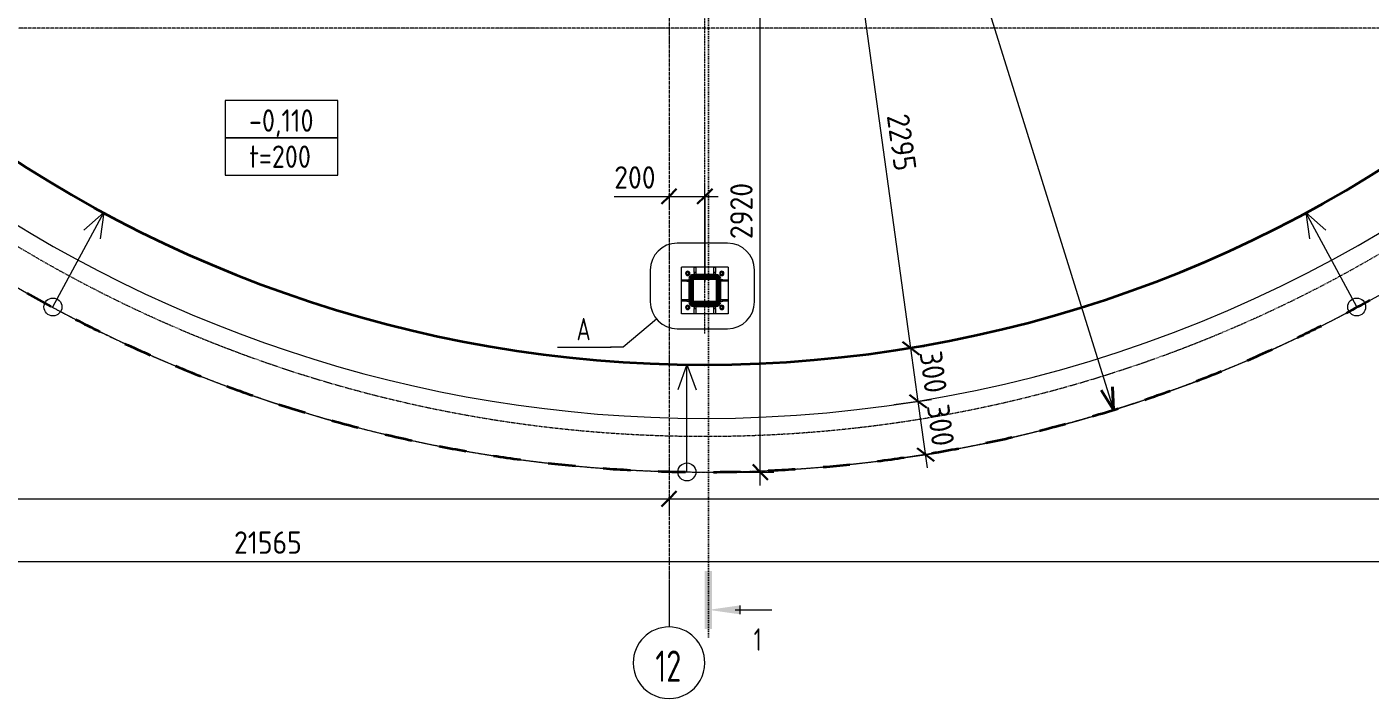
# Model space of a CAD drawing. Header units: millimetres. Extents: x 25237 to 117542, y -2270 to 13021.
# Drawn here: x 36989 to 44491, y 2497 to 6258 of the extents above; entities that cross this region are included whole.
import ezdxf

# ---------------------------------------------------------------- set-up
doc = ezdxf.new("R2010")
doc.units = ezdxf.units.MM
for name, pattern in [('01 Штриховая _2 мм_', [3, 2, -1]), ('01 Штриховая _4 мм_', [6, 3.5, -2.5]), ('02 Штрихпунктирная _10 мм_', [14, 10, -2, 0, -2]), ('02 Штрихпунктирная _20 мм_', [25, 20, -2.5, 0, -2.5]), ('04 Пунктир 10мм', [10, 0, -10])]:
    doc.linetypes.add(name, pattern=pattern)
for name, color, linetype, lineweight in [('AA_Dim', 7, 'Continuous', 9), ('AA_Dim-50', 7, 'Continuous', 9), ('AA_Linii', 7, 'Continuous', 9), ('AA_Oformlenie', 7, 'Continuous', 9), ('AA_Razrez', 7, 'Continuous', 9), ('AA_Vinoska', 7, 'Continuous', 9), ('AF_Balki', 7, 'Continuous', 20), ('AF_Lestnica', 7, '01 Штриховая _2 мм_', 9), ('AF_Perekritie', 7, 'Continuous', 20), ('AF_Perekritie_Опалубка', 253, 'Continuous', 20), ('Gen_Fragment', 7, 'Continuous', 9), ('KR_Colonna_KG', 7, 'Continuous', 20), ('KR_Detal', 7, 'Continuous', 20), ('Оси', 7, 'Continuous', 9)]:
    doc.layers.add(name, color=color, linetype=linetype, lineweight=lineweight)
doc.styles.add('ISOCPEUR', font='isocpeur.ttf', dxfattribs={"width": 0.7, "height": 175})
doc.styles.add('ISOCPEUR_1', font='isocpeur.ttf', dxfattribs={"width": 0.85, "height": 125})
doc.styles.add('ISOCPEUR_2', font='isocpeur.ttf', dxfattribs={"width": 0.9, "height": 125})
doc.styles.add('ISOCPEUR_3', font='isocpeur.ttf', dxfattribs={"width": 0.7, "height": 125})
doc.dimstyles.new('05_Округл_5мм__прозр_', dxfattribs={"dimscale": 304.8, "dimtxt": 124.497647, "dimasz": 0.278871, "dimexe": 0.246063, "dimexo": 0.164042, "dimgap": 0.016404, "dimtad": 1, "dimdec": 0, "dimrnd": 5, "dimdsep": 46, "dimtxsty": 'ISOCPEUR_2', "dimblk1": 'OBLIQUE', "dimblk2": 'OBLIQUE', "dimsah": 1, "dimcen": 0.09, "dimdle": 0.246063, "dimazin": 0, "dimtfac": 1, "dimtdec": 4, "dimtix": 1, "dimtmove": 0, "dimatfit": 3, "dimfxl": 1, "dimtvp": 1, "dimtolj": 1, "dimtzin": 0, "dimlwd": 18, "dimlwe": 18, "dimarcsym": 2})
doc.dimstyles.new('05_Округл_5мм__прозр__1', dxfattribs={"dimscale": 304.8, "dimtxt": 124.497647, "dimasz": 0.278871, "dimexe": 0.246063, "dimexo": 0.164042, "dimgap": 0.016404, "dimtad": 1, "dimdec": 0, "dimrnd": 5, "dimdsep": 46, "dimtxsty": 'ISOCPEUR_2', "dimblk1": 'OBLIQUE', "dimblk2": 'OBLIQUE', "dimsah": 1, "dimcen": 0.09, "dimdle": 0.246063, "dimazin": 0, "dimtfac": 1, "dimtdec": 4, "dimtix": 1, "dimtmove": 1, "dimatfit": 3, "dimfxl": 1, "dimtvp": 1, "dimtolj": 1, "dimtzin": 0, "dimlwd": 18, "dimlwe": 18, "dimarcsym": 2})
doc.dimstyles.new('Стрелка__округл_5_мм__1', dxfattribs={"dimscale": 304.8, "dimtxt": 124.497647, "dimasz": 0.410105, "dimexe": 0.393701, "dimexo": 0, "dimgap": 0.065617, "dimtad": 1, "dimjust": 3, "dimdec": 0, "dimrnd": 5, "dimdsep": 46, "dimtxsty": 'ISOCPEUR_1', "dimblk1": 'OPEN30', "dimblk2": 'OPEN30', "dimsah": 1, "dimcen": 0.09, "dimazin": 0, "dimtfac": 1, "dimtdec": 4, "dimtix": 1, "dimtmove": 0, "dimatfit": 2, "dimfxl": 1, "dimtvp": 1, "dimtolj": 1, "dimtzin": 0, "dimarcsym": 2})

# ---------------------------------------------------------------- blocks, each defined once
blk = doc.blocks.new('Лестницы 1 - Лестницы 1-3688333-Схема расположения входа на отм_ -0_110 в_о 7-14_А-В')
at = {"layer": 'AF_Lestnica', "color": 250, "linetype": 'Continuous', "lineweight": 20}
blk.add_line((40783.5, 4370.8), (40775.1, 4370.8), dxfattribs=at)
for radius, start, end in [(7369.2, 270, 352), (7669.2, 270, 352), (7369.2, 197.41467, 270), (7669.2, 197.65643, 270), (7069.2, 237.56574, 238.77413), (7069.2, 300.21833, 301.39516), (7069.2, 239.97303, 241.18139), (7069.2, 297.80733, 298.98541), (7069.2, 242.38032, 243.58864), (7069.2, 295.39644, 296.57565), (7069.2, 244.79274, 245.9959), (7069.2, 292.98564, 294.1659), (7069.2, 247.1949, 248.40315), (7069.2, 249.60219, 250.81041), (7069.2, 290.57492, 291.75614), (7069.2, 288.16428, 289.34639), (7069.2, 252.00948, 253.21766), (7069.2, 285.7537, 286.93664), (7069.2, 254.41677, 255.62491), (7069.2, 283.34318, 284.52688), (7069.2, 256.82406, 258.03217), (7069.2, 280.93271, 282.11713), (7069.2, 259.23134, 260.43942), (7069.2, 261.63863, 262.84668), (7069.2, 276.11191, 277.29762), (7069.2, 278.52229, 279.70738), (7069.2, 264.04592, 265.25393), (7069.2, 266.4532, 267.66118), (7069.2, 268.86049, 270), (7069.2, 271.29126, 272.47812), (7069.2, 273.70157, 274.88787)]:
    blk.add_arc((40775.1, 11440), radius, start, end, dxfattribs=at)
blk = doc.blocks.new('243_Профиль гнутый сварной квадратный _НесКол_2ур_ - 160х8-4060138-Схема расположения входа на отм_ -0_110 в_о 7-14_А-В')
at = {"layer": 'KR_Colonna_KG', "linetype": '01 Штриховая _4 мм_', "lineweight": 9}
h = blk.add_hatch(color=256, dxfattribs=at)
h.paths.add_polyline_path([(63.3, -80), (64, -80), (75.3, -75.3), (80, -64), (80, 64), (75.3, 75.3), (63.3, 80), (-65.4, 79.4), (-75.3, 75.3), (-80, 64), (-80, -64), (-75.3, -75.3), (-64, -80), (-29.8, -80)])
h.paths.add_polyline_path([(-64, -72), (-69.7, -69.7), (-72, -64), (-72, 64), (-69.7, 69.7), (-64, 72), (64, 72), (69.7, 69.7), (72, 64), (72, -64), (69.7, -69.7), (63.3, -72), (-29.8, -72)])
at = {"layer": 'KR_Colonna_KG', "lineweight": 60}
for p, q in [((64, 80), (-64, 80)), ((-80, 64), (-80, -64)), ((-72, -64), (-72, 64)), ((-64, 72), (64, 72)), ((72, 64), (72, -64)), ((80, -64), (80, 64)), ((64, -72), (-64, -72)), ((-64, -80), (64, -80))]:
    blk.add_line(p, q, dxfattribs=at)
for centre, radius, start, end in [((-64, 64), 16, 90, 180), ((64, 64), 16, 360, 90), ((-64, 64), 8, 90, 180), ((64, 64), 8, 0, 90), ((-64, -64), 16, 180, 270), ((-64, -64), 8, 180, 270), ((64, -64), 8, 270, 0), ((64, -64), 16, 270, 360)]:
    blk.add_arc(centre, radius, start, end, dxfattribs=at)
blk = doc.blocks.new('354_Прокат Лист _НесКаркас_РабПлоск_ - 354_Прокат Лист _НесКаркас_РабПлоск_-3861794-Схема расположения входа на отм_ -0_110 в_о 7-14_А-В')
at = {"layer": 'AF_Balki'}
for p, q in [((-80, 130), (-80, -130)), ((-80, 130), (180, 130)), ((180, -130), (180, 130)), ((-80, -130), (180, -130))]:
    blk.add_line(p, q, dxfattribs=at)
blk = doc.blocks.new('354_Прокат Лист _НесКаркас_РабПлоск_ - 354_Прокат Лист _НесКаркас_РабПлоск_-4136591-Схема расположения входа на отм_ -0_110 в_о 7-14_А-В')
at = {"layer": 'AF_Balki'}
for p, q in [((40645.1, 6526.8), (40645.1, 6534.8)), ((40645.1, 6534.8), (40675.1, 6534.8)), ((40675.1, 6526.8), (40645.1, 6526.8)), ((40675.1, 6534.8), (40695.1, 6534.8)), ((40675.1, 6534.8), (40675.1, 6526.8)), ((40675.1, 6526.8), (40695.1, 6526.8)), ((40695.1, 6534.8), (40695.1, 6526.8))]:
    blk.add_line(p, q, dxfattribs=at)
blk = doc.blocks.new('354_Прокат Лист _НесКаркас_РабПлоск_ - 354_Прокат Лист _НесКаркас_РабПлоск_-4136589-Схема расположения входа на отм_ -0_110 в_о 7-14_А-В')
at = {"layer": 'AF_Balki'}
for p, q in [((40855.1, 6526.8), (40855.1, 6534.8)), ((40855.1, 6534.8), (40875.1, 6534.8)), ((40855.1, 6526.8), (40875.1, 6526.8)), ((40875.1, 6534.8), (40905.1, 6534.8)), ((40875.1, 6526.8), (40875.1, 6534.8)), ((40905.1, 6526.8), (40875.1, 6526.8)), ((40905.1, 6534.8), (40905.1, 6526.8))]:
    blk.add_line(p, q, dxfattribs=at)
blk = doc.blocks.new('354_Анкер клиновой _СоедНесК_РабПлоск_ - M12x120_20-4043259-Схема расположения входа на отм_ -0_110 в_о 7-14_А-В')
at = {"layer": 'KR_Detal'}
for start, end in [(120, 180), (90, 120), (60, 90), (360, 60), (180, 240), (240, 270), (270, 300), (300, 360)]:
    blk.add_arc((0, 0), 9, start, end, dxfattribs=at)
for points in [[(-9, 5.2), (-8.3, 5.6), (-6.8, 6.5), (-5.3, 7.3), (-4.5, 7.8)], [(-9, 0), (-9, 0.9), (-9, 2.7), (-9, 4.4), (-9, 5.2)], [(-4.5, 7.8), (-3.7, 8.2), (-2.2, 9.1), (-0.7, 10), (0, 10.4)], [(0, 10.4), (0.7, 10), (2.2, 9.1), (3.7, 8.2), (4.5, 7.8)], [(4.5, 7.8), (5.3, 7.3), (6.8, 6.5), (8.3, 5.6), (9, 5.2)], [(9, 5.2), (9, 4.4), (9, 2.7), (9, 0.9), (9, 0)], [(-9, -5.2), (-9, -4.4), (-9, -2.7), (-9, -0.9), (-9, 0)], [(-4.5, -7.8), (-5.3, -7.3), (-6.8, -6.5), (-8.3, -5.6), (-9, -5.2)], [(0, -10.4), (-0.7, -10), (-2.2, -9.1), (-3.7, -8.2), (-4.5, -7.8)], [(4.5, -7.8), (3.7, -8.2), (2.2, -9.1), (0.7, -10), (0, -10.4)], [(9, -5.2), (8.3, -5.6), (6.8, -6.5), (5.3, -7.3), (4.5, -7.8)], [(9, 0), (9, -0.9), (9, -2.7), (9, -4.4), (9, -5.2)]]:
    blk.add_open_spline(points, degree=3, dxfattribs=at)
blk = doc.blocks.new('354_Шайба_ГОСТ 11371-78_СоедНесК_РабПлоск_ - Шайба_ГОСТ 11371-78-V5-Схема расположения входа на отм_ -0_110 в_о 7-14_А-В')
at = {"layer": 'KR_Detal'}
for start, end in [(0, 180), (180, 0)]:
    blk.add_arc((0, 0), 12, start, end, dxfattribs=at)
at = {"layer": 'KR_Detal', "linetype": '01 Штриховая _4 мм_', "lineweight": 9}
for start, end in [(0, 180), (180, 360)]:
    blk.add_arc((0, 0), 6.5, start, end, dxfattribs=at)
blk = doc.blocks.new('Лестницы 2 - Лестницы 1-3699303-Схема расположения входа на отм_ -0_110 в_о 7-14_А-В')
at = {"layer": 'AA_Linii', "linetype": '01 Штриховая _4 мм_', "lineweight": 20}
for start, end in [(182.9162121646, 270), (270, 357.0837878354)]:
    blk.add_arc((40775.061608, 11440), 7469.209461, start, end, dxfattribs=at)
blk = doc.blocks.new('012_Стрелка _ЭлУзла_Линия_ - 012_Стрелка _ЭлУзла_Линия_-3710807-Схема расположения входа на отм_ -0_110 в_о 7-14_А-В')
at = {"layer": 'AA_Oformlenie'}
blk.add_line((0, 0), (600.2, 0), dxfattribs=at)
blk = doc.blocks.new('012_Стрелка _ЭлУзла_Линия_ - 012_Стрелка _ЭлУзла_Линия_-3710905-Схема расположения входа на отм_ -0_110 в_о 7-14_А-В')
at = {"layer": 'AA_Oformlenie'}
blk.add_line((0, 0), (600, 0), dxfattribs=at)
blk = doc.blocks.new('012_Стрелка _ЭлУзла_Линия_ - 012_Стрелка _ЭлУзла_Линия_-3711042-Схема расположения входа на отм_ -0_110 в_о 7-14_А-В')
at = {"layer": 'AA_Oformlenie'}
blk.add_line((0, 0), (600, 0), dxfattribs=at)
blk = doc.blocks.new('Ось сетки - d_4мм-2765513-Схема расположения входа на отм_ -0_110 в_о 7-14_А-В')
at = {"layer": 'Оси'}
for start, end in [(360, 180), (360, 180), (180, 360), (180, 360)]:
    blk.add_arc((0, 0), 4, start, end, dxfattribs=at)
blk = doc.blocks.new('042_М_Плиты толщина и отметка - Толщина и отметка-1913325-Схема расположения входа на отм_ -0_110 в_о 7-14_А-В')
at = {"layer": 'AA_Vinoska'}
for p, q in [((6.28, 4.17), (-6.28, 4.17)), ((-6.28, 4.17), (-6.28, 0)), ((6.28, 0), (6.28, 4.17)), ((6.28, 0), (-6.28, 0)), ((-6.28, 0), (-6.28, -4.17)), ((-6.28, 0), (6.28, 0)), ((6.28, -4.17), (6.28, 0)), ((-6.28, -4.17), (6.28, -4.17))]:
    blk.add_line(p, q, dxfattribs=at)
blk = doc.blocks.new('DIMBLOCK1-Схема расположения входа на отм_ -0_110 в_о 7-14_А-В')
at = {"layer": 'AA_Dim-50', "lineweight": 30}
for p, q in [((41967, 4165.4), (41919.1, 4201.7)), ((41967, 4165.4), (42014.9, 4129.1)), ((42008, 3868.2), (41960.1, 3904.5)), ((42008, 3868.2), (42055.9, 3831.9))]:
    blk.add_line(p, q, dxfattribs=at)
at = {"layer": 'AA_Dim-50', "lineweight": 18}
for p, q in [((41830, 4146.5), (42041.3, 4175.6)), ((41967, 4165.4), (41830, 4146.5)), ((42018.2, 3793.9), (41967, 4165.4)), ((41870.9, 3849.3), (42082.3, 3878.4)), ((42008, 3868.2), (41870.9, 3849.3))]:
    blk.add_line(p, q, dxfattribs=at)
at = {"layer": 'AA_Dim-50', "color": 0, "lineweight": 18, "insert": (42138.1, 4157.2), "char_height": 125, "width": 284.429, "attachment_point": 1, "rotation": 277.84154, "line_spacing_factor": 1.149209, "style": 'ISOCPEUR_2'}
blk.add_mtext('300', dxfattribs=at)
blk = doc.blocks.new('_Oblique')
at = {"color": 0, "linetype": 'ByBlock', "lineweight": -2}
blk.add_line((-0.5, -0.5), (0.5, 0.5), dxfattribs=at)
blk = doc.blocks.new('DIMBLOCK2-Схема расположения входа на отм_ -0_110 в_о 7-14_А-В')
at = {"layer": 'AA_Dim-50', "lineweight": 18}
for p, q in [((41789.1, 4443.7), (42000.4, 4472.8)), ((41926.1, 4462.6), (41789.1, 4443.7)), ((41967, 4165.4), (41926.1, 4462.6)), ((41830, 4146.5), (42041.3, 4175.6)), ((41967, 4165.4), (41830, 4146.5))]:
    blk.add_line(p, q, dxfattribs=at)
at = {"layer": 'AA_Dim-50', "lineweight": 30}
for p, q in [((41926.1, 4462.6), (41878.2, 4498.9)), ((41926.1, 4462.6), (41974, 4426.3)), ((41967, 4165.4), (41919.1, 4201.7)), ((41967, 4165.4), (42014.9, 4129.1))]:
    blk.add_line(p, q, dxfattribs=at)
at = {"layer": 'AA_Dim-50', "color": 0, "lineweight": 18, "insert": (42097.1, 4454.4), "char_height": 125, "width": 284.429, "attachment_point": 1, "rotation": 277.84154, "line_spacing_factor": 1.149209, "style": 'ISOCPEUR_2'}
blk.add_mtext('300', dxfattribs=at)
blk = doc.blocks.new('DIMBLOCK3-Схема расположения входа на отм_ -0_110 в_о 7-14_А-В')
at = {"layer": 'AA_Dim-50', "lineweight": 30}
for p, q in [((41613, 6736.1), (41565.1, 6772.4)), ((41613, 6736.1), (41660.9, 6699.8)), ((41926.1, 4462.6), (41878.2, 4498.9)), ((41926.1, 4462.6), (41974, 4426.3))]:
    blk.add_line(p, q, dxfattribs=at)
at = {"layer": 'AA_Dim-50', "lineweight": 18}
for p, q in [((41926.1, 4462.6), (41602.7, 6810.4)), ((41476, 6717.3), (41687.3, 6746.4)), ((41613, 6736.1), (41476, 6717.3)), ((41789.1, 4443.7), (42000.4, 4472.8)), ((41926.1, 4462.6), (41789.1, 4443.7))]:
    blk.add_line(p, q, dxfattribs=at)
at = {"layer": 'AA_Dim-50', "color": 0, "lineweight": 18, "insert": (41914.7, 5778.9), "char_height": 125, "width": 379.239, "attachment_point": 1, "rotation": 277.84154, "line_spacing_factor": 1.149209, "style": 'ISOCPEUR_2'}
blk.add_mtext('2295', dxfattribs=at)
blk = doc.blocks.new('DIMBLOCK16-Схема расположения входа на отм_ -0_110 в_о 7-14_А-В')
at = {"layer": 'AA_Dim-50', "lineweight": 30}
for p, q in [((32005.1, 3621.1), (31962.6, 3578.6)), ((32005.1, 3621.1), (32047.6, 3663.6)), ((40575.1, 3621.1), (40532.6, 3578.6)), ((40575.1, 3621.1), (40617.6, 3663.6))]:
    blk.add_line(p, q, dxfattribs=at)
at = {"layer": 'AA_Dim-50', "lineweight": 18}
for p, q in [((32005.1, 3631.3), (32005.1, 3546.1)), ((32005.1, 3621.1), (32005.1, 3631.3)), ((32005.1, 3621.1), (40575.1, 3621.1)), ((40575.1, 3631.3), (40575.1, 3546.1)), ((40575.1, 3621.1), (40575.1, 3631.3))]:
    blk.add_line(p, q, dxfattribs=at)
at = {"layer": 'AA_Dim-50', "color": 0, "lineweight": 18, "insert": (36132, 3789.5), "char_height": 125, "width": 379.239, "attachment_point": 1, "line_spacing_factor": 1.149209, "style": 'ISOCPEUR_2'}
blk.add_mtext('8570', dxfattribs=at)
blk = doc.blocks.new('DIMBLOCK17-Схема расположения входа на отм_ -0_110 в_о 7-14_А-В')
at = {"layer": 'AA_Dim-50', "lineweight": 30}
for p, q in [((40575.1, 3621.1), (40532.6, 3578.6)), ((40575.1, 3621.1), (40617.6, 3663.6)), ((49115.1, 3621.1), (49072.6, 3578.6)), ((49115.1, 3621.1), (49157.6, 3663.6))]:
    blk.add_line(p, q, dxfattribs=at)
at = {"layer": 'AA_Dim-50', "lineweight": 18}
for p, q in [((40575.1, 3631.3), (40575.1, 3546.1)), ((40575.1, 3621.1), (40575.1, 3631.3)), ((40575.1, 3621.1), (49190.1, 3621.1)), ((49115.1, 3631.3), (49115.1, 3546.1)), ((49115.1, 3621.1), (49115.1, 3631.3))]:
    blk.add_line(p, q, dxfattribs=at)
at = {"layer": 'AA_Dim-50', "color": 0, "lineweight": 18, "insert": (44681.1, 3789.5), "char_height": 125, "width": 393.604, "attachment_point": 1, "line_spacing_factor": 1.149209, "style": 'ISOCPEUR_2'}
blk.add_mtext('8540', dxfattribs=at)
blk = doc.blocks.new('DIMBLOCK18-Схема расположения входа на отм_ -0_110 в_о 7-14_А-В')
at = {"layer": 'AA_Dim-50', "lineweight": 30}
for p, q in [((27550.1, 3271.1), (27592.6, 3313.6)), ((49115.1, 3271.1), (49157.6, 3313.6)), ((27550.1, 3271.1), (27507.6, 3228.6)), ((49115.1, 3271.1), (49072.6, 3228.6))]:
    blk.add_line(p, q, dxfattribs=at)
at = {"layer": 'AA_Dim-50', "lineweight": 18}
for p, q in [((27475.1, 3271.1), (49190.1, 3271.1)), ((27550.1, 3281.3), (27550.1, 3196.1)), ((27550.1, 3271.1), (27550.1, 3281.3)), ((49115.1, 3281.3), (49115.1, 3196.1)), ((49115.1, 3271.1), (49115.1, 3281.3))]:
    blk.add_line(p, q, dxfattribs=at)
at = {"layer": 'AA_Dim-50', "color": 0, "lineweight": 18, "insert": (38145.8, 3439.5), "char_height": 125, "width": 448.192, "attachment_point": 1, "line_spacing_factor": 1.149209, "style": 'ISOCPEUR_2'}
blk.add_mtext('21565', dxfattribs=at)
blk = doc.blocks.new('Разрез - Номер узла_ спереди-394134-Схема расположения входа на отм_ -0_110 в_о 7-14_А-В')
at = {"layer": 'AA_Razrez'}
for points in [[(7.33, 0.4), (7.33, -0.39), (0.87, -0.39), (0.87, 0.4)], [(3.5, -3.53), (2.5, -3.53), (3, 0)]]:
    blk.add_hatch(color=256, dxfattribs=at).paths.add_polyline_path(points)
for p, q in [((3, -3), (3, -7.1)), ((2.5, -3.53), (3.5, -3.53))]:
    blk.add_line(p, q, dxfattribs=at)
blk = doc.blocks.new('DIMBLOCK23-Схема расположения входа на отм_ -0_110 в_о 7-14_А-В')
at = {"layer": 'AA_Dim-50', "lineweight": 18}
for p, q in [((41085.1, 3695.8), (41085.1, 6765)), ((41025.1, 6690), (41160.1, 6690)), ((41085.1, 6690), (41025.1, 6690)), ((40825.1, 3770.8), (41160.1, 3770.8)), ((41085.1, 3770.8), (40825.1, 3770.8))]:
    blk.add_line(p, q, dxfattribs=at)
at = {"layer": 'AA_Dim-50', "lineweight": 30}
for p, q in [((41085.1, 6690), (41042.6, 6732.5)), ((41085.1, 6690), (41127.6, 6647.5)), ((41085.1, 3770.8), (41042.6, 3813.3)), ((41085.1, 3770.8), (41127.6, 3728.3))]:
    blk.add_line(p, q, dxfattribs=at)
at = {"layer": 'AA_Dim-50', "color": 0, "lineweight": 18, "insert": (40916.8, 5072.4), "char_height": 125, "width": 379.239, "attachment_point": 1, "rotation": 90, "line_spacing_factor": 1.149209, "style": 'ISOCPEUR_2'}
blk.add_mtext('2920', dxfattribs=at)
blk = doc.blocks.new('DIMBLOCK24-Схема расположения входа на отм_ -0_110 в_о 7-14_А-В')
at = {"layer": 'AA_Dim-50'}
for p, q in [((40806.4, 11423.6), (40743.8, 11456.4)), ((40758.6, 11408.7), (40791.5, 11471.3)), ((40775.1, 11440), (43057.6, 4118.3))]:
    blk.add_line(p, q, dxfattribs=at)
at = {"layer": 'AA_Dim-50', "lineweight": 40}
for q in [(42988.4, 4227.7), (43052.3, 4247.6)]:
    blk.add_line((43057.6, 4118.3), q, dxfattribs=at)
at = {"layer": 'AA_Dim-50'}
blk.add_arc((40775.1, 11440), 7669.2, 286.41806, 288.21107, dxfattribs=at)
at = {"layer": 'AA_Dim-50', "color": 0, "insert": (42034.3, 8016.6), "char_height": 125, "width": 459.684, "attachment_point": 1, "rotation": 287.31457, "line_spacing_factor": 1.149209, "style": 'ISOCPEUR_1'}
blk.add_mtext('R7670', dxfattribs=at)
blk = doc.blocks.new('_Open30')
at = {"color": 0, "linetype": 'ByBlock', "lineweight": -2}
for p, q in [((-1, 0.268), (0, 0)), ((0, 0), (-1, -0.268)), ((0, 0), (-1, 0))]:
    blk.add_line(p, q, dxfattribs=at)
blk = doc.blocks.new('DIMBLOCK32-Схема расположения входа на отм_ -0_110 в_о 7-14_А-В')
at = {"layer": 'AA_Dim-50', "lineweight": 30}
for p, q in [((40575.1, 5310.9), (40617.6, 5353.4)), ((40775.1, 5310.9), (40817.6, 5353.4)), ((40575.1, 5310.9), (40532.6, 5268.4)), ((40775.1, 5310.9), (40732.6, 5268.4))]:
    blk.add_line(p, q, dxfattribs=at)
at = {"layer": 'AA_Dim-50', "lineweight": 18}
for p, q in [((40775.1, 4835.4), (40775.1, 5385.9)), ((40269.1, 5310.9), (40556.1, 5310.9)), ((40500.1, 5310.9), (40850.1, 5310.9)), ((40556.1, 5310.9), (40675.1, 5310.9)), ((40575.1, 5321), (40575.1, 5235.9)), ((40575.1, 5310.9), (40575.1, 5321)), ((40775.1, 5310.9), (40775.1, 4835.4))]:
    blk.add_line(p, q, dxfattribs=at)
at = {"layer": 'AA_Dim-50', "color": 0, "lineweight": 18, "insert": (40269.1, 5479.2), "char_height": 125, "width": 284.429, "attachment_point": 1, "line_spacing_factor": 1.149209, "style": 'ISOCPEUR_2'}
blk.add_mtext('200', dxfattribs=at)
blk = doc.blocks.new('План несущих конструкций - Номер узла 6мм-393529-Схема расположения входа на отм_ -0_110 в_о 7-14_А-В')
at = {"layer": 'Gen_Fragment'}
blk.add_line((-2.95, 0), (3.05, 0), dxfattribs=at)

msp = doc.modelspace()

# ---------------------------------------------------------------- linework, layer by layer
at = {"layer": 'AA_Linii', "linetype": '02 Штрихпунктирная _10 мм_', "lineweight": 20}
msp.add_line((40775.0637, 4545.7938), (40775.0637, 11145.7938), dxfattribs=at)
at = {"layer": 'AA_Razrez', "linetype": '04 Пунктир 10мм'}
msp.add_line((40795.0616, 2851.0536), (40795.0616, 7665.8816), dxfattribs=at)
at = {"layer": 'AA_Vinoska'}
for p, q in [((37419.3776, 5221.2173), (37307.2922, 5121.5335)), ((37419.3776, 5221.2173), (37397.5908, 5072.808)), ((44130.7456, 5221.2173), (44242.831, 5121.5335)), ((44130.7456, 5221.2173), (44152.5324, 5072.808)), ((40675.0616, 4371.6843), (40623.7586, 4230.7304)), ((40675.0616, 4371.6843), (40726.3646, 4230.7304))]:
    msp.add_line(p, q, dxfattribs=at)
for centre in [(37134.4499, 4693.1868), (44415.6733, 4693.1868), (40675.0616, 3771.4425)]:
    msp.add_circle(centre, 50, dxfattribs=at)
at = {"layer": 'AF_Perekritie', "linetype": '01 Штриховая _4 мм_'}
for start, end in [(241.56554267, 242.71946144), (296.68765747, 297.8529649), (243.86841376, 245.02231945), (294.39607078, 295.5615353), (246.1712847, 247.32517748), (292.10446114, 293.27011597), (248.47415549, 249.62803553), (289.81282658, 290.97870628), (250.77702614, 251.9308936), (287.52116491, 288.68730567), (253.07989664, 254.23375169), (285.22947368, 286.39591359), (255.382767, 256.53660979), (282.93775011, 284.10452957), (257.68563722, 258.83946792), (280.64599108, 281.81315316), (259.9885073, 261.14232607), (262.29137725, 263.44518423), (276.06235202, 277.2304215), (278.35419306, 279.52178393), (264.59424707, 265.74804242), (266.89711675, 268.05090062), (269.19998633, 270.35637143), (271.47852191, 272.64771568), (273.77046326, 274.93906549)]:
    msp.add_arc((40775.0616, 11440), 7669.2095, start, end, dxfattribs=at)
at = {"layer": 'AF_Perekritie_Опалубка', "lineweight": 35}
for radius, start, end in [(7069.2095, 197.90462532, 352.00000216), (7669.2095, 240.4169741, 241.56517202), (7669.2095, 297.85333555, 298.9788523), (7669.2095, 242.71983209, 243.86804311), (7669.2095, 295.56190595, 296.68728682), (7669.2095, 245.0226901, 246.17091405), (7669.2095, 293.27048662, 294.39570013), (7669.2095, 247.32554813, 248.47378484), (7669.2095, 290.97907693, 292.10409049), (7669.2095, 249.62840618, 250.77665549), (7669.2095, 288.68767632, 289.81245593), (7669.2095, 251.93126425, 253.07952599), (7669.2095, 286.39628424, 287.52079426), (7669.2095, 254.23412234, 255.38239635), (7669.2095, 256.53698044, 257.68526657), (7669.2095, 284.10490023, 285.22910303), (7669.2095, 258.83983857, 259.98813665), (7669.2095, 279.52215458, 280.64562043), (7669.2095, 281.81352381, 282.93737946), (7669.2095, 261.14269672, 262.2910066), (7669.2095, 277.23079215, 278.35382241), (7669.2095, 263.44555488, 264.59387642), (7669.2095, 265.74841307, 266.8967461), (7669.2095, 268.05127127, 269.19961567), (7669.2095, 270.35674208, 271.47815125), (7669.2095, 272.64808633, 273.77009261), (7669.2095, 274.93943614, 276.06198137)]:
    msp.add_arc((40775.0616, 11440), radius, start, end, dxfattribs=at)
at = {"layer": 'Gen_Fragment'}
for p, q in [((40902.5939, 5049.5777), (40620.3749, 5049.5777)), ((40470.3749, 4899.5777), (40470.3749, 4721.7924)), ((41052.5939, 4721.7924), (41052.5939, 4899.5777)), ((40505.4999, 4625.3365), (40319.6322, 4469.2707)), ((40620.3749, 4571.7924), (40902.5939, 4571.7924)), ((40319.6322, 4469.2707), (40249.0079, 4469.2707))]:
    msp.add_line(p, q, dxfattribs=at)
for centre, start, end in [((40620.3749, 4899.5777), 90, 180), ((40902.5939, 4899.5777), 0, 90), ((40620.3749, 4721.7924), 180, 270), ((40902.5939, 4721.7924), 270, 0)]:
    msp.add_arc(centre, 150, start, end, dxfattribs=at)
at = {"layer": 'Оси', "linetype": '02 Штрихпунктирная _20 мм_'}
for p, q in [((40575.0616, 12431.8629), (40575.0616, 3155.5937)), ((49415.0616, 6250), (26637.2958, 6250))]:
    msp.add_line(p, q, dxfattribs=at)
at = {"layer": 'Оси'}
msp.add_line((40575.0616, 3155.5937), (40575.0616, 2905.5937), dxfattribs=at)

# ---------------------------------------------------------------- block references
at = {"layer": 'AA_Oformlenie'}
for name, p, rotation in [('012_Стрелка _ЭлУзла_Линия_ - 012_Стрелка _ЭлУзла_Линия_-3711042-Схема расположения входа на отм_ -0_110 в_о 7-14_А-В', (37134.4499, 4693.1868), 61.64849499248336), ('012_Стрелка _ЭлУзла_Линия_ - 012_Стрелка _ЭлУзла_Линия_-3710905-Схема расположения входа на отм_ -0_110 в_о 7-14_А-В', (44415.6733, 4693.1868), 118.3515050075166), ('012_Стрелка _ЭлУзла_Линия_ - 012_Стрелка _ЭлУзла_Линия_-3710807-Схема расположения входа на отм_ -0_110 в_о 7-14_А-В', (40675.0616, 3771.4425), 90)]:
    msp.add_blockref(name, p, dxfattribs=dict(at, rotation=rotation))
at = {"layer": 'AA_Razrez', "xscale": 49.99999999999998, "yscale": 49.99999999999998, "zscale": 49.99999999999998, "rotation": 90}
msp.add_blockref('Разрез - Номер узла_ спереди-394134-Схема расположения входа на отм_ -0_110 в_о 7-14_А-В', (40795.0616, 2851.0536), dxfattribs=at)
at = {"layer": 'AA_Vinoska', "xscale": 49.99999999999998, "yscale": 49.99999999999998, "zscale": 49.99999999999998}
msp.add_blockref('042_М_Плиты толщина и отметка - Толщина и отметка-1913325-Схема расположения входа на отм_ -0_110 в_о 7-14_А-В', (38411.2604, 5637.3858), dxfattribs=at)
at = {"layer": 'AF_Balki', "extrusion": (0, 0, -1)}
msp.add_blockref('354_Прокат Лист _НесКаркас_РабПлоск_ - 354_Прокат Лист _НесКаркас_РабПлоск_-3861794-Схема расположения входа на отм_ -0_110 в_о 7-14_А-В', (-40825.0616, 4785.3953), dxfattribs=at)
at = {"layer": 'AF_Balki'}
for name, p, rotation in [('354_Прокат Лист _НесКаркас_РабПлоск_ - 354_Прокат Лист _НесКаркас_РабПлоск_-4136591-Схема расположения входа на отм_ -0_110 в_о 7-14_А-В', (34189.2711, 45560.4488), 270), ('354_Прокат Лист _НесКаркас_РабПлоск_ - 354_Прокат Лист _НесКаркас_РабПлоск_-4136589-Схема расположения входа на отм_ -0_110 в_о 7-14_А-В', (47360.8521, -35989.6744), 90), ('354_Прокат Лист _НесКаркас_РабПлоск_ - 354_Прокат Лист _НесКаркас_РабПлоск_-4136591-Схема расположения входа на отм_ -0_110 в_о 7-14_А-В', (81550.1232, 11371.1858), 180), ('354_Прокат Лист _НесКаркас_РабПлоск_ - 354_Прокат Лист _НесКаркас_РабПлоск_-4136589-Схема расположения входа на отм_ -0_110 в_о 7-14_А-В', (34189.2711, 45560.4649), 270), ('354_Прокат Лист _НесКаркас_РабПлоск_ - 354_Прокат Лист _НесКаркас_РабПлоск_-4136591-Схема расположения входа на отм_ -0_110 в_о 7-14_А-В', (47360.8521, -35989.6583), 90)]:
    msp.add_blockref(name, p, dxfattribs=dict(at, rotation=rotation))
for name, p in [('354_Прокат Лист _НесКаркас_РабПлоск_ - 354_Прокат Лист _НесКаркас_РабПлоск_-4136591-Схема расположения входа на отм_ -0_110 в_о 7-14_А-В', (0, -1690.3953)), ('354_Прокат Лист _НесКаркас_РабПлоск_ - 354_Прокат Лист _НесКаркас_РабПлоск_-4136591-Схема расположения входа на отм_ -0_110 в_о 7-14_А-В', (0, -1800.3953)), ('354_Прокат Лист _НесКаркас_РабПлоск_ - 354_Прокат Лист _НесКаркас_РабПлоск_-4136589-Схема расположения входа на отм_ -0_110 в_о 7-14_А-В', (0, -1800.3953))]:
    msp.add_blockref(name, p, dxfattribs=at)
at = {"layer": 'AF_Lestnica', "color": 250, "linetype": 'Continuous', "lineweight": 20}
for name in ['Лестницы 2 - Лестницы 1-3699303-Схема расположения входа на отм_ -0_110 в_о 7-14_А-В', 'Лестницы 1 - Лестницы 1-3688333-Схема расположения входа на отм_ -0_110 в_о 7-14_А-В']:
    msp.add_blockref(name, (0, 0), dxfattribs=at)
at = {"layer": 'Gen_Fragment', "xscale": 49.99999999999998, "yscale": 49.99999999999998, "zscale": 49.99999999999998}
msp.add_blockref('План несущих конструкций - Номер узла 6мм-393529-Схема расположения входа на отм_ -0_110 в_о 7-14_А-В', (40099.0079, 4469.2707), dxfattribs=at)
at = {"layer": 'KR_Colonna_KG', "rotation": 180}
msp.add_blockref('243_Профиль гнутый сварной квадратный _НесКол_2ур_ - 160х8-4060138-Схема расположения входа на отм_ -0_110 в_о 7-14_А-В', (40775.0616, 4785.3953), dxfattribs=at)
at = {"layer": 'KR_Detal', "linetype": '01 Штриховая _4 мм_', "lineweight": 9}
for p in [(40680.0616, 4880.3953), (40870.0616, 4880.3953), (40680.0616, 4690.3953), (40870.0616, 4690.3953)]:
    msp.add_blockref('354_Шайба_ГОСТ 11371-78_СоедНесК_РабПлоск_ - Шайба_ГОСТ 11371-78-V5-Схема расположения входа на отм_ -0_110 в_о 7-14_А-В', p, dxfattribs=at)
at = {"layer": 'KR_Detal'}
for p in [(40680.0616, 4880.3953), (40870.0616, 4880.3953), (40680.0616, 4690.3953), (40870.0616, 4690.3953)]:
    msp.add_blockref('354_Анкер клиновой _СоедНесК_РабПлоск_ - M12x120_20-4043259-Схема расположения входа на отм_ -0_110 в_о 7-14_А-В', p, dxfattribs=at)
at = {"layer": 'Оси', "xscale": 49.99999999999998, "yscale": 49.99999999999998, "zscale": 49.99999999999998, "rotation": 180}
msp.add_blockref('Ось сетки - d_4мм-2765513-Схема расположения входа на отм_ -0_110 в_о 7-14_А-В', (40575.0616, 2705.5937), dxfattribs=at)

# ---------------------------------------------------------------- texts
at = {"layer": 'AA_Razrez', "insert": (41048.4551, 2897.4844), "char_height": 125, "width": 53.312219, "attachment_point": 1, "style": 'ISOCPEUR_3'}
msp.add_mtext('\\fISOCPEUR|b0|i0|c204|p34|;\\W.7;1', dxfattribs=at)
at = {"layer": 'AA_Vinoska', "char_height": 125, "attachment_point": 1, "style": 'ISOCPEUR_1'}
for s, insert, width in [('-0,110', (38229.3062, 5796.9526), 449.746687), ('t=200', (38230.7937, 5595.2521), 446.339516)]:
    msp.add_mtext(s, dxfattribs=dict(at, insert=insert, width=width))
at = {"layer": 'Gen_Fragment', "insert": (40058.7958, 4632.0105), "char_height": 125, "width": 95.400812, "attachment_point": 1, "style": 'ISOCPEUR_3'}
msp.add_mtext('\\fISOCPEUR|b0|i0|c204|p34|;\\W.7;А', dxfattribs=at)
at = {"layer": 'Оси', "insert": (40498.6519, 2774.1395), "char_height": 175, "width": 179.578, "attachment_point": 1, "style": 'ISOCPEUR'}
msp.add_mtext('12', dxfattribs=at)

# ---------------------------------------------------------------- dimensions: what is measured, and where the dimension line sits
at = {"layer": 'AA_Dim'}
dim = msp.add_radius_dim(center=(40775.0616, 11440), mpoint=(43057.5532, 4118.3195), dimstyle='Стрелка__округл_5_мм__1', override={"dimpost": 'R<>'}, dxfattribs=at)
dim.commit()
dim.dimension.update_dxf_attribs({"geometry": 'DIMBLOCK24-Схема расположения входа на отм_ -0_110 в_о 7-14_А-В', "text_midpoint": (41976.4678, 7863.381)})
at = {"layer": 'AA_Dim', "lineweight": 18}
for base, p1, p2, angle, override, picture, middle in [((41085.1394, 6690), (40775.0616, 3770.7905), (40975.0616, 6690), 90, {"dimpost": '<>', "dimfxl": 2926.05261}, 'DIMBLOCK23-Схема расположения входа на отм_ -0_110 в_о 7-14_А-В', (41017.6394, 5230.3953)), ((41612.9778, 6736.1256), (41739.541, 4436.8934), (41426.4254, 6710.4333), 277.84154026, {"dimpost": '<>', "dimfxl": 2295}, 'DIMBLOCK3-Схема расположения входа на отм_ -0_110 в_о 7-14_А-В', (41836.4045, 5608.565)), ((41926.0935, 4462.5857), (41780.4712, 4139.6987), (41739.541, 4436.8934), 277.84154026, {"dimpost": '<>', "dimfxl": 300}, 'DIMBLOCK2-Схема расположения входа на отм_ -0_110 в_о 7-14_А-В', (42013.4274, 4323.1976)), ((41967.0237, 4165.391), (41821.4013, 3842.5039), (41780.4712, 4139.6987), 277.84154026, {"dimpost": '<>', "dimfxl": 300}, 'DIMBLOCK1-Схема расположения входа на отм_ -0_110 в_о 7-14_А-В', (42054.3576, 4026.0029))]:
    dim = msp.add_linear_dim(base=base, p1=p1, p2=p2, angle=angle, dimstyle='05_Округл_5мм__прозр_', override=override, dxfattribs=at)
    dim.commit()
    dim.dimension.update_dxf_attribs({"geometry": picture, "text_midpoint": middle})
dim = msp.add_linear_dim(base=(40775.0616, 5310.8932), p1=(40575.0616, 5370.9973), p2=(40775.0616, 4785.3953), dimstyle='05_Округл_5мм__прозр__1', override={"dimpost": '<>', "dimfxl": 618.813157}, dxfattribs=at)
dim.commit()
dim.dimension.update_dxf_attribs({"geometry": 'DIMBLOCK32-Схема расположения входа на отм_ -0_110 в_о 7-14_А-В', "text_midpoint": (40411.3303, 5395.8668), "dimtype": 160})
for base, p1, p2, override, picture, middle in [((40575.0616, 3621.1483), (32005.0616, 3681.2523), (40575.0616, 3681.2523), {"dimpost": '<>', "dimfxl": 8570}, 'DIMBLOCK16-Схема расположения входа на отм_ -0_110 в_о 7-14_А-В', (36290.0616, 3688.6483)), ((49115.0616, 3621.1483), (40575.0616, 3681.2523), (49115.0616, 3681.2523), {"dimpost": '<>', "dimfxl": 8540}, 'DIMBLOCK17-Схема расположения входа на отм_ -0_110 в_о 7-14_А-В', (44845.0616, 3688.6483)), ((49115.0616, 3271.1483), (27550.0616, 3331.2523), (49115.0616, 3331.2523), {"dimpost": '<>', "dimfxl": 21565}, 'DIMBLOCK18-Схема расположения входа на отм_ -0_110 в_о 7-14_А-В', (38332.5616, 3338.6483))]:
    dim = msp.add_linear_dim(base=base, p1=p1, p2=p2, dimstyle='05_Округл_5мм__прозр_', override=override, dxfattribs=at)
    dim.commit()
    dim.dimension.update_dxf_attribs({"geometry": picture, "text_midpoint": middle})

doc.saveas('drawing.dxf')
